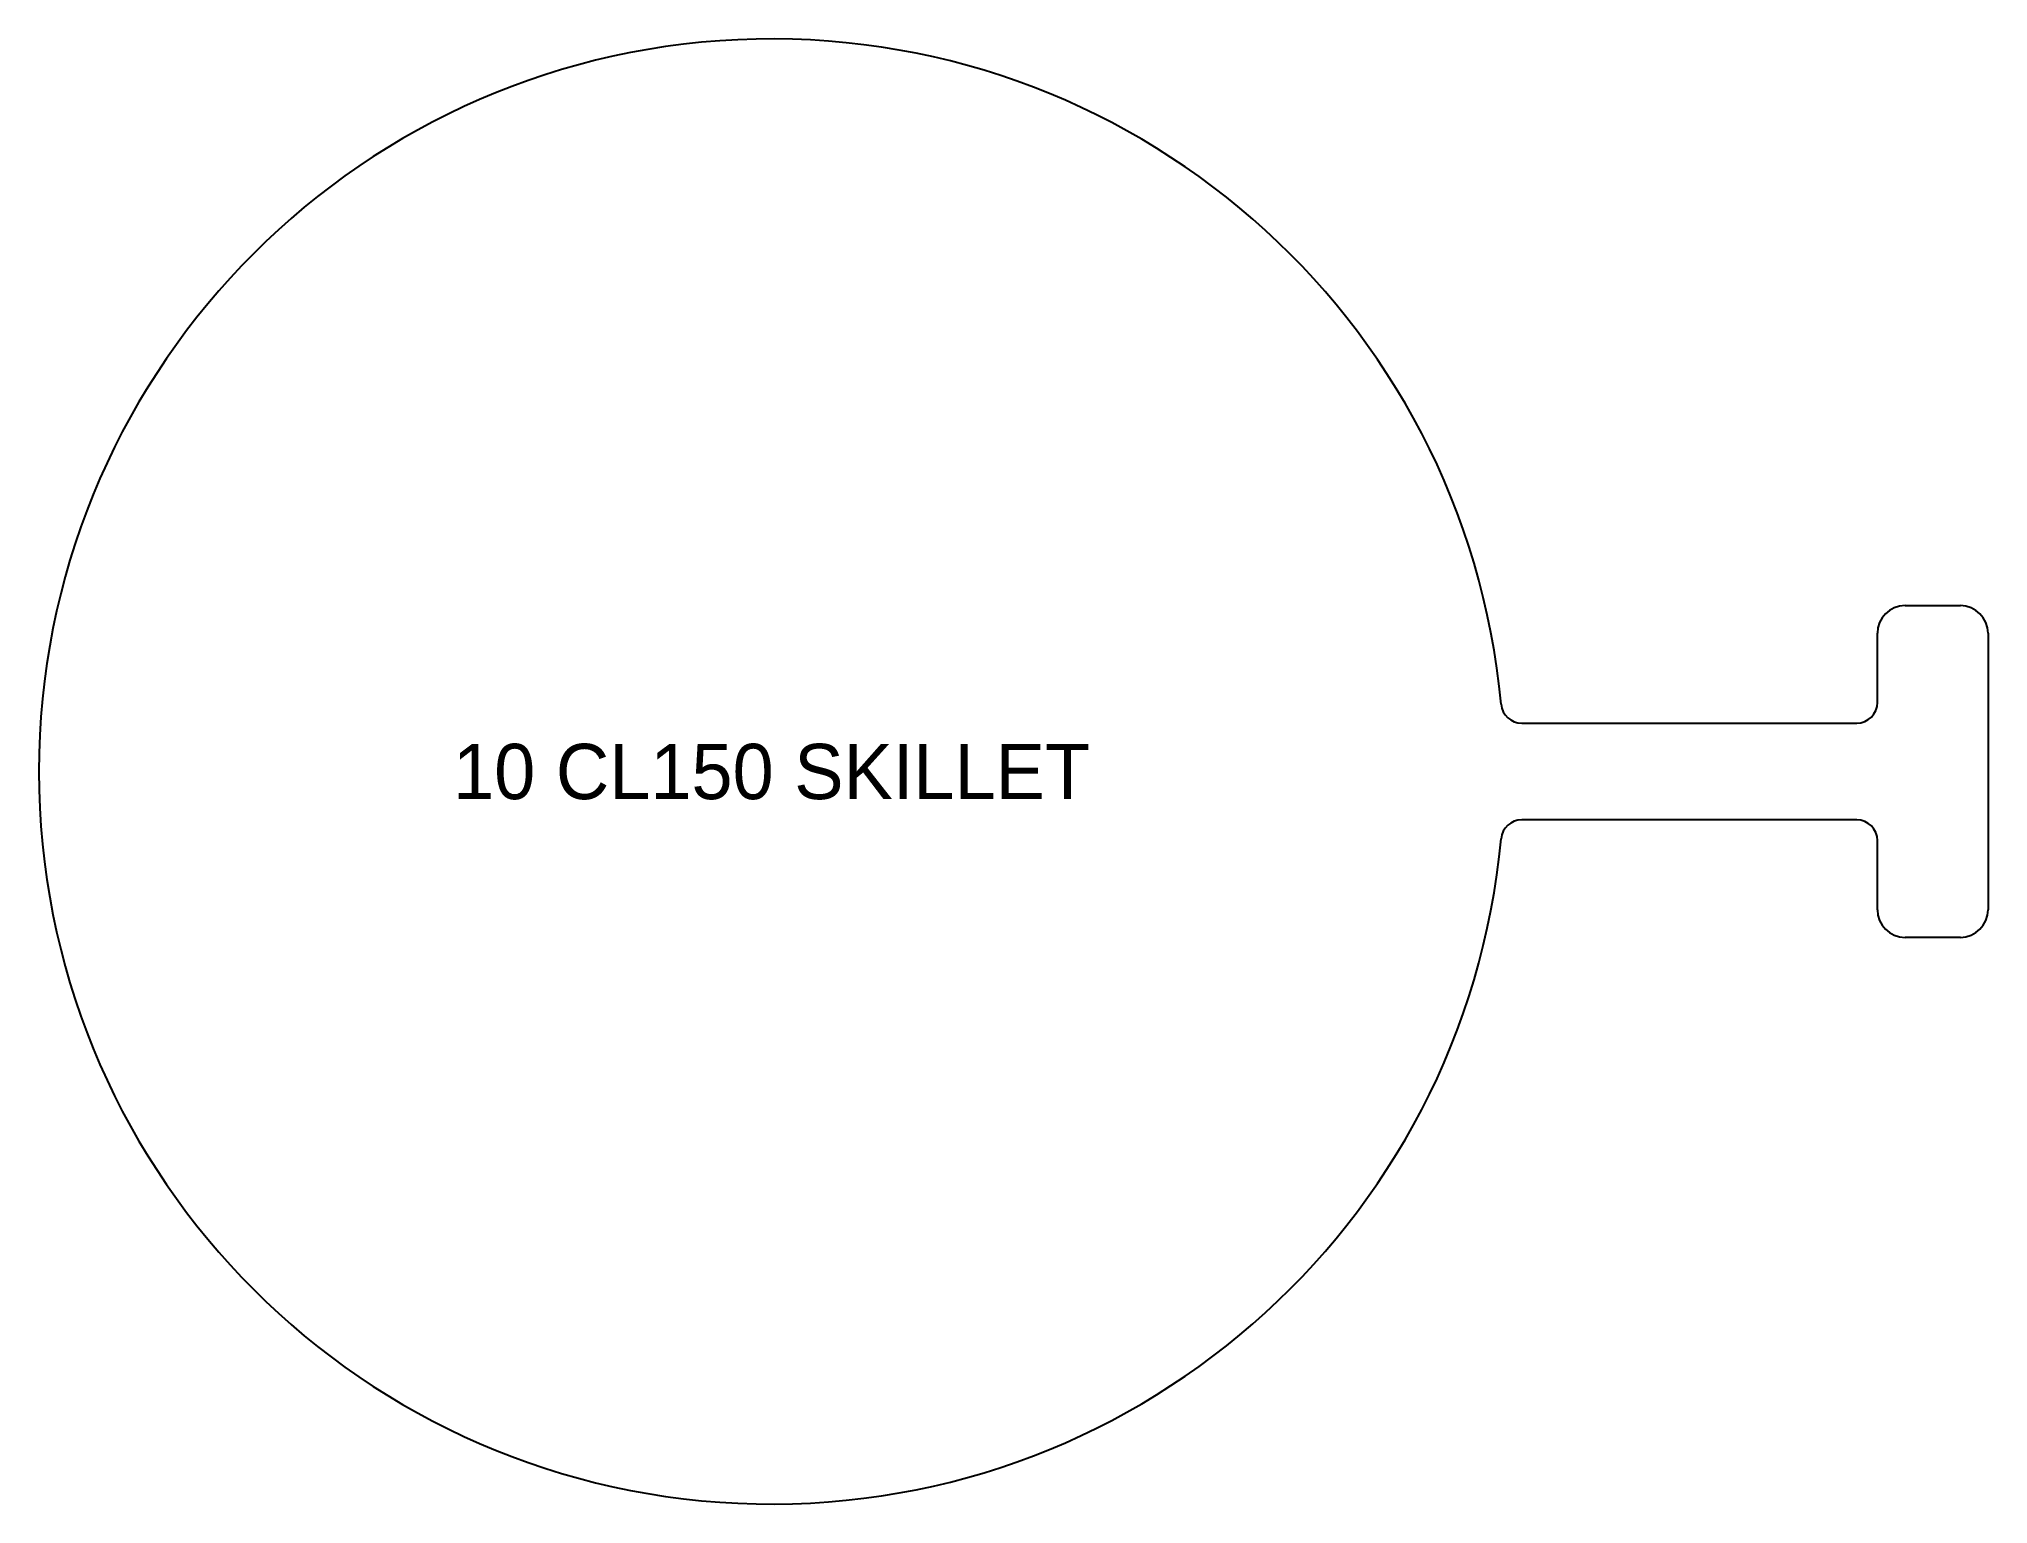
# Model space of a CAD drawing. Header units: inches. Extents: x -6.6 to 11, y -6.6 to 6.6.
import ezdxf
from ezdxf.enums import TextEntityAlignment as Align

# ---------------------------------------------------------------- set-up
doc = ezdxf.new("R2010")
doc.units = ezdxf.units.IN
doc.header["$MEASUREMENT"] = 0
doc.layers.add('CUT', color=7, linetype='CONTINUOUS')
doc.layers.add('ETCH', color=1, linetype='CONTINUOUS')

msp = doc.modelspace()

# ---------------------------------------------------------------- linework, layer by layer
at = {"layer": 'CUT'}
for p, q in [((10.25, 1.5), (10.75, 1.5)), ((10, 0.625), (10, 1.25)), ((11, 1.25), (11, -1.25)), ((6.78377, 0.4375), (9.8125, 0.4375)), ((9.8125, -0.4375), (6.78377, -0.4375)), ((10, -1.25), (10, -0.625)), ((10.75, -1.5), (10.25, -1.5))]:
    msp.add_line(p, q, dxfattribs=at)
for centre, radius, start, end in [((0, 0), 6.625, 5.263895, 354.736105), ((10.25, 1.25), 0.25, 90, 180), ((10.75, 1.25), 0.25, 0, 90), ((6.78377, 0.625), 0.1875, 185.263895, 270), ((9.8125, 0.625), 0.1875, 270, 0), ((6.78377, -0.625), 0.1875, 90, 174.736105), ((9.8125, -0.625), 0.1875, 0, 90), ((10.25, -1.25), 0.25, 180, 270), ((10.75, -1.25), 0.25, 270, 0)]:
    msp.add_arc(centre, radius, start, end, dxfattribs=at)

# ---------------------------------------------------------------- texts
at = {"layer": 'ETCH'}
msp.add_text('10 CL150 SKILLET', height=0.5, dxfattribs=at).set_placement((0, 0), align=Align.MIDDLE_CENTER)

doc.saveas('drawing.dxf')
